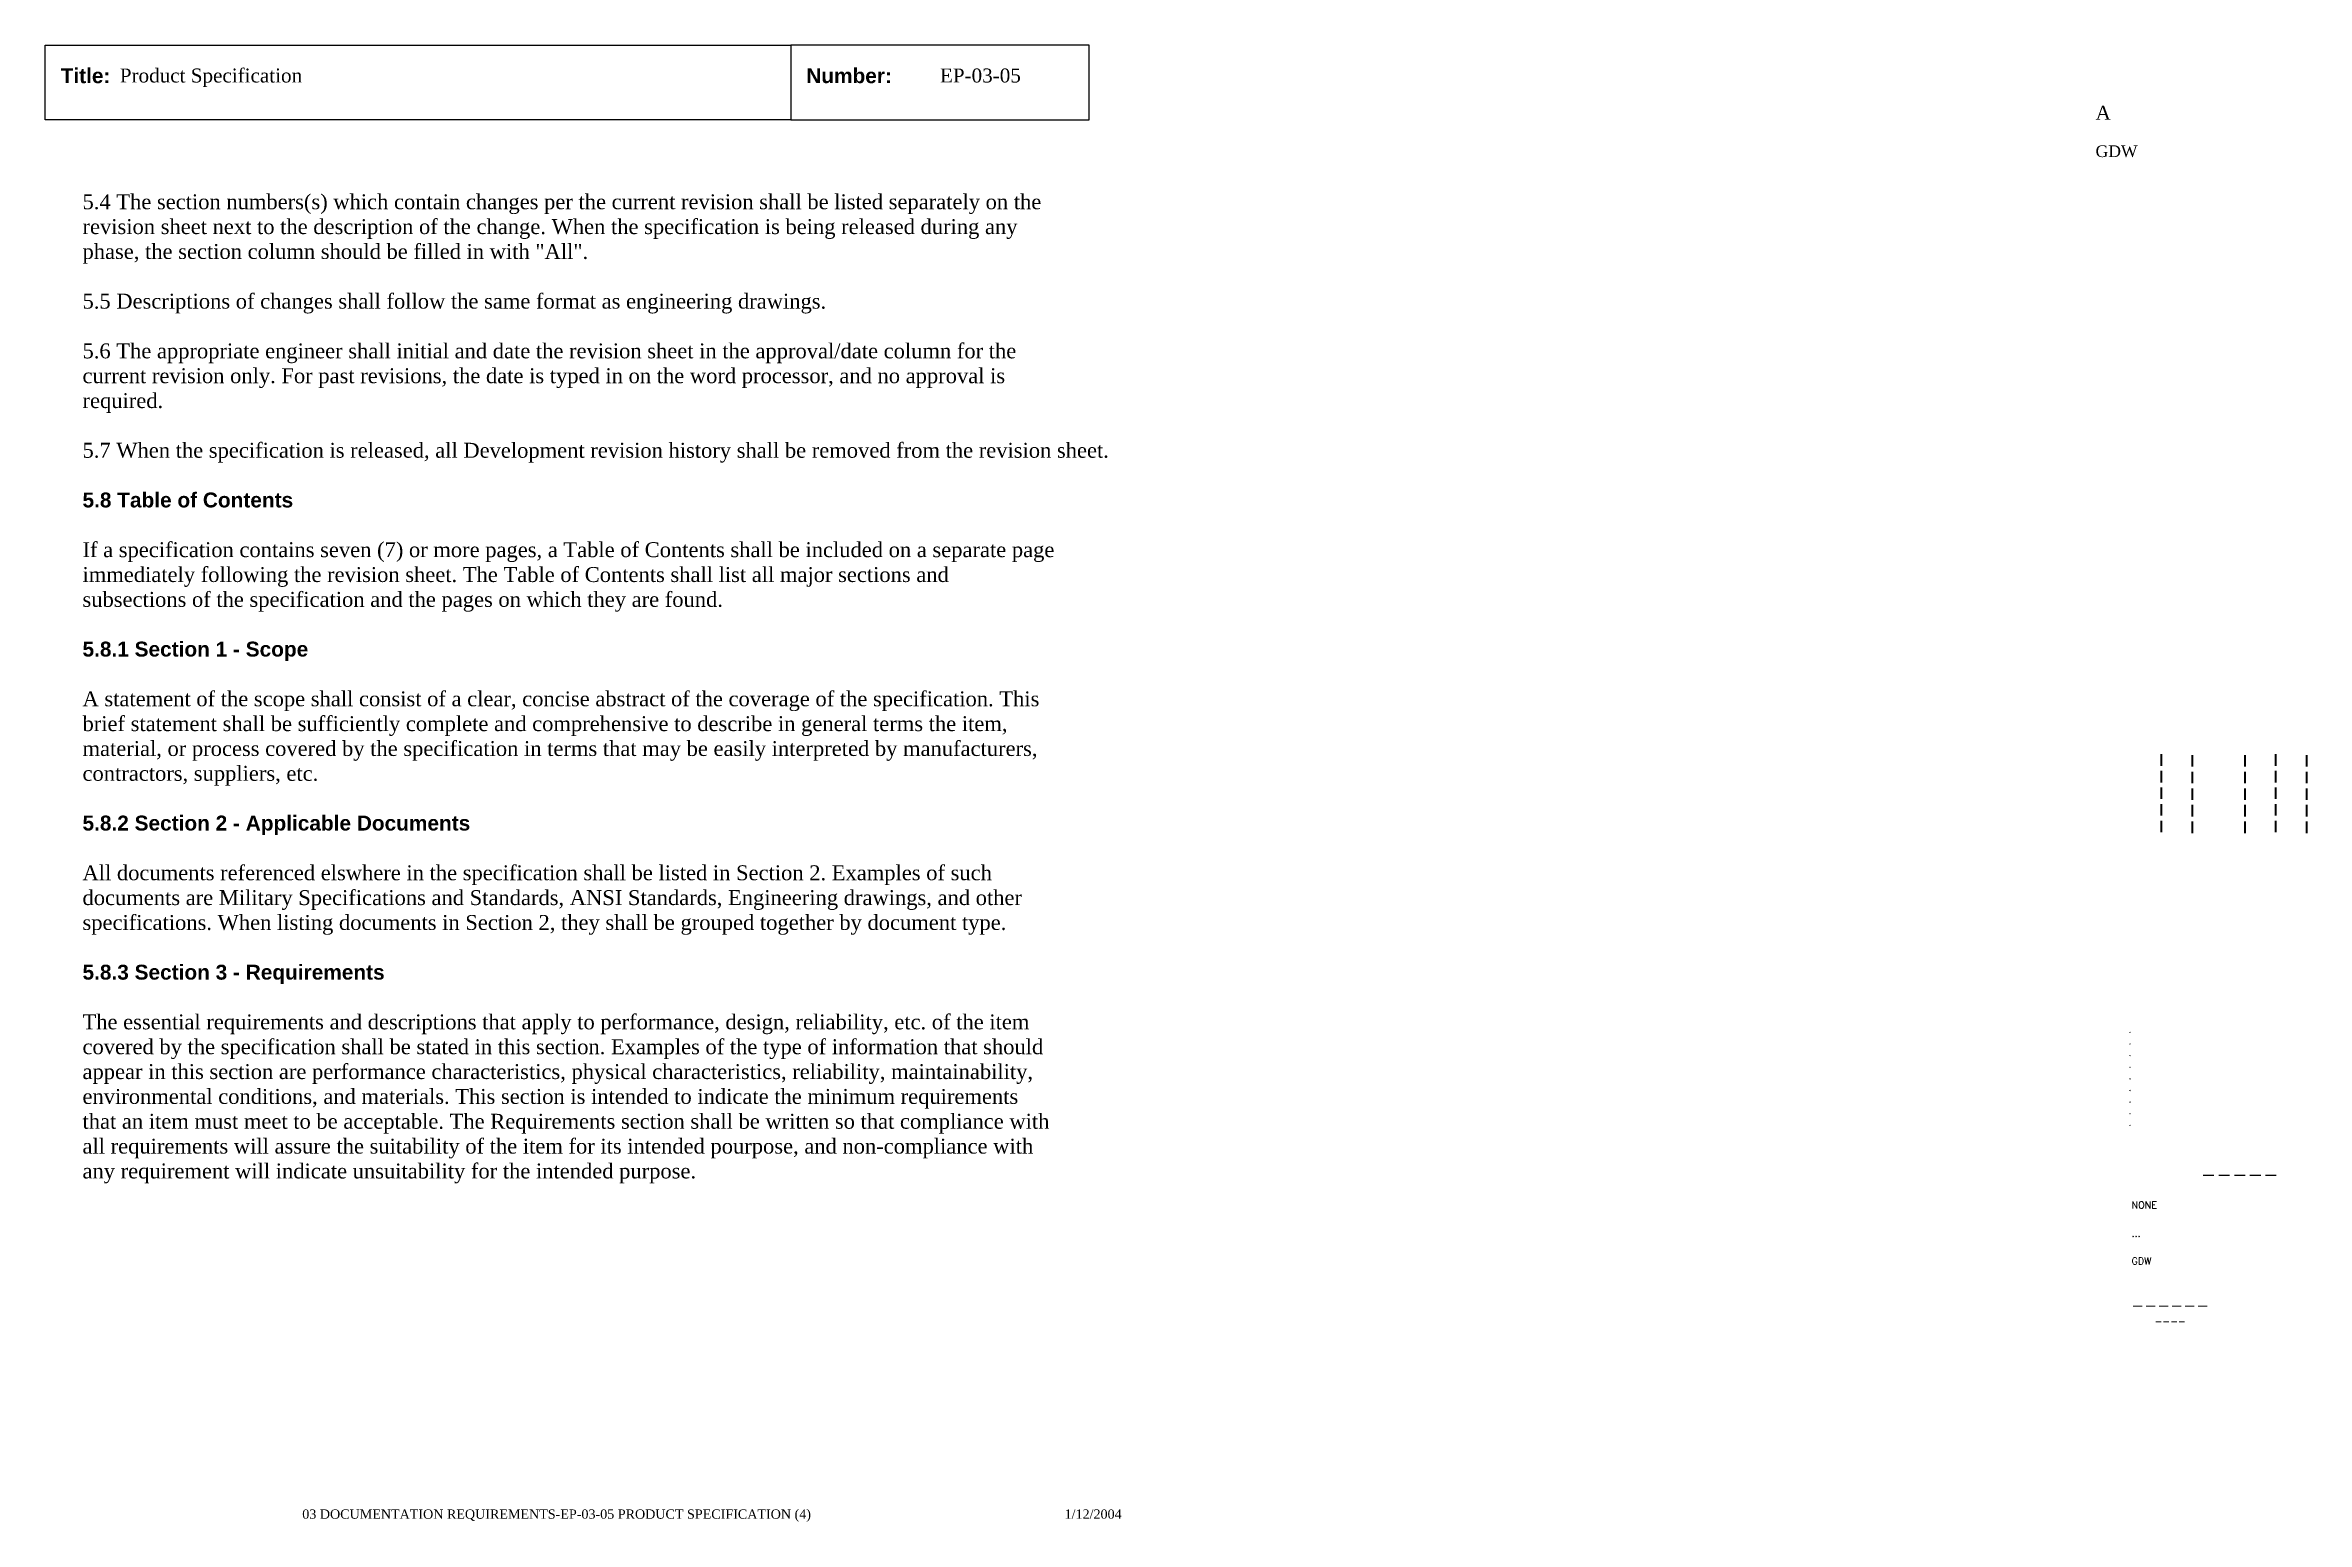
# Paper-space layout 'EP-03-05 Product Specification (4)' of a CAD drawing. Header units: inches. Extents: x 1 to 31.3, y 0.2 to 20.
import ezdxf
from ezdxf.enums import TextEntityAlignment as Align

# ---------------------------------------------------------------- set-up
doc = ezdxf.new("R2010")
doc.units = ezdxf.units.IN
doc.header["$MEASUREMENT"] = 0
doc.layers.add('TitleBlock_Attributes', color=40, linetype='Continuous', plot=False)
doc.layers.add('TitleBlock_Atts_Print', color=1, linetype='Continuous')
doc.styles.get("Standard").update_dxf_attribs({"font": 'simplex.shx'})
doc.styles.add('style1', font='TIMES.TTF')
doc.styles.add('styleAtt', font='TIMES.TTF')
doc.styles.add('TBBIGTEXT', font='complex.shx')

# ---------------------------------------------------------------- blocks, each defined once
blk = doc.blocks.new('Test1')
at = {"layer": 'TitleBlock_Attributes', "style": 'TBBIGTEXT', "width": 0.8}
for tag, p, height in [('SideLine1', (29.492, 9.408), 0.25), ('SideLine2', (29.906, 9.396), 0.25), ('SideLine3', (30.612, 9.396), 0.25), ('SideLine4', (31.026, 9.408), 0.25), ('SideLine5', (31.44, 9.396), 0.25), ('File-Layout', (28.803, 3.641), 0.125)]:
    blk.add_attdef(tag, p, '', height=height, rotation=90, dxfattribs=at)
at = {"layer": 'TitleBlock_Attributes'}
for tag, p, height in [('REV1', (28.947, 6.754), 0.0625), ('REV2', (28.947, 6.598), 0.0625), ('REV3', (28.947, 6.442), 0.0625), ('REV4', (28.947, 6.286), 0.0625), ('REV5', (28.947, 6.13), 0.0625), ('REV6', (28.947, 5.974), 0.0625), ('REV7', (28.947, 5.818), 0.0625), ('REV8', (28.947, 5.662), 0.0625), ('REV9', (28.947, 5.506), 0.0625), ('SCALE', (28.983, 4.394), 0.0938), ('INCHARGE', (28.983, 4.016), 0.0938), ('DRW', (28.983, 3.641), 0.0938)]:
    blk.add_attdef(tag, p, '', height=height, dxfattribs=at)
at = {"layer": 'TitleBlock_Attributes', "style": 'TBBIGTEXT'}
for tag, height, p in [('PROJNUM', 0.188, (30.434, 4.761)), ('DWG_NUM', 0.156, (31.168, 4.127)), ('CUSTOMER', 0.156, (29.501, 3.017)), ('LOCATION', 0.0938, (29.501, 2.835)), ('DESC_1', 0.188, (29.501, 2.412)), ('DESC_2', 0.188, (29.501, 2.1)), ('DESC_3', 0.188, (29.501, 1.787))]:
    blk.add_attdef(tag, text='', height=height, dxfattribs=at).set_placement(p, align=Align.CENTER)
at = {"layer": 'TitleBlock_Attributes'}
blk.add_attdef('DRW_DATE', text='', height=0.0938, dxfattribs=at).set_placement((31.149, 3.648), align=Align.CENTER)

psp = doc.layouts.new('EP-03-05 Product Specification (4)')

# ---------------------------------------------------------------- linework, layer by layer
for points in [[(1, 20), (11, 20), (11, 19), (1, 19)], [(11, 19), (15, 19), (15, 20), (11, 20)]]:
    psp.add_lwpolyline(points, close=True)

# ---------------------------------------------------------------- block references
ref = psp.add_blockref('Test1', (0, 0))
ref.add_attrib('CUSTOMER', '------', dxfattribs={"layer": 'TitleBlock_Attributes', "height": 0.1562, "style": 'TBBIGTEXT'}).set_placement((29.501, 3.017), align=Align.CENTER)
ref.add_attrib('LOCATION', '----', dxfattribs={"layer": 'TitleBlock_Attributes', "height": 0.0938, "style": 'TBBIGTEXT'}).set_placement((29.501, 2.835), align=Align.CENTER)
ref.add_attrib('DESC_1', 'Product Specification', (2, 19.5), dxfattribs={"layer": 'TitleBlock_Atts_Print', "height": 0.1875, "style": 'styleAtt'})
ref.add_attrib('DESC_2', 'EP-03-05', (13, 19.5), dxfattribs={"layer": 'TitleBlock_Atts_Print', "height": 0.1875, "style": 'styleAtt'})
ref.add_attrib('DESC_3', 'A', (28.5, 19), dxfattribs={"layer": 'TitleBlock_Attributes', "height": 0.188, "style": 'styleAtt'})
ref.add_attrib('PROJNUM', '-----', dxfattribs={"layer": 'TitleBlock_Attributes', "height": 0.1875, "style": 'TBBIGTEXT'}).set_placement((30.434, 4.761), align=Align.CENTER)
ref.add_attrib('DWG_NUM', 'GDW', (28.5, 18.5), dxfattribs={"layer": 'TitleBlock_Attributes', "height": 0.1562, "style": 'styleAtt'})
ref.add_attrib('DRW_DATE', '1/12/2004', dxfattribs={"layer": 'TitleBlock_Atts_Print', "height": 0.125, "style": 'styleAtt'}).set_placement((15.055, 0.232), align=Align.CENTER)
ref.add_attrib('DRW', 'GDW', (28.983, 3.641), dxfattribs={"layer": 'TitleBlock_Attributes', "height": 0.0938})
ref.add_attrib('INCHARGE', '...', (28.983, 4.016), dxfattribs={"layer": 'TitleBlock_Attributes', "height": 0.0938})
ref.add_attrib('SCALE', 'NONE', (28.983, 4.394), dxfattribs={"layer": 'TitleBlock_Attributes', "height": 0.0938})
ref.add_attrib('REV1', '.', (28.947, 6.754), dxfattribs={"layer": 'TitleBlock_Attributes', "height": 0.0625})
ref.add_attrib('REV2', '.', (28.947, 6.598), dxfattribs={"layer": 'TitleBlock_Attributes', "height": 0.0625})
ref.add_attrib('REV3', '.', (28.947, 6.442), dxfattribs={"layer": 'TitleBlock_Attributes', "height": 0.0625})
ref.add_attrib('REV4', '.', (28.947, 6.286), dxfattribs={"layer": 'TitleBlock_Attributes', "height": 0.0625})
ref.add_attrib('REV5', '.', (28.947, 6.13), dxfattribs={"layer": 'TitleBlock_Attributes', "height": 0.0625})
ref.add_attrib('REV6', '.', (28.947, 5.974), dxfattribs={"layer": 'TitleBlock_Attributes', "height": 0.0625})
ref.add_attrib('REV7', '.', (28.947, 5.818), dxfattribs={"layer": 'TitleBlock_Attributes', "height": 0.0625})
ref.add_attrib('REV8', '.', (28.947, 5.662), dxfattribs={"layer": 'TitleBlock_Attributes', "height": 0.0625})
ref.add_attrib('REV9', '.', (28.947, 5.506), dxfattribs={"layer": 'TitleBlock_Attributes', "height": 0.0625})
ref.add_attrib('SideLine1', '-----', (29.492, 9.408), dxfattribs={"layer": 'TitleBlock_Attributes', "height": 0.25, "rotation": 90, "style": 'TBBIGTEXT', "width": 0.8})
ref.add_attrib('SideLine2', '-----', (29.906, 9.396), dxfattribs={"layer": 'TitleBlock_Attributes', "height": 0.25, "rotation": 90, "style": 'TBBIGTEXT', "width": 0.8})
ref.add_attrib('SideLine3', '-----', (30.612, 9.396), dxfattribs={"layer": 'TitleBlock_Attributes', "height": 0.25, "rotation": 90, "style": 'TBBIGTEXT', "width": 0.8})
ref.add_attrib('SideLine4', '-----', (31.026, 9.408), dxfattribs={"layer": 'TitleBlock_Attributes', "height": 0.25, "rotation": 90, "style": 'TBBIGTEXT', "width": 0.8})
ref.add_attrib('SideLine5', '-----', (31.44, 9.396), dxfattribs={"layer": 'TitleBlock_Attributes', "height": 0.25, "rotation": 90, "style": 'TBBIGTEXT', "width": 0.8})
ref.add_attrib('File-Layout', '03 DOCUMENTATION REQUIREMENTS-EP-03-05 PRODUCT SPECIFICATION (4)', dxfattribs={"layer": 'TitleBlock_Atts_Print', "height": 0.125, "style": 'styleAtt'}).set_placement((7.859, 0.232), align=Align.CENTER)

# ---------------------------------------------------------------- texts
at = {"color": 5, "char_height": 0.2, "width": 2, "attachment_point": 1, "line_spacing_factor": 1.5, "style": 'style1'}
for s, insert in [('{\\fArial|b1|i0|c0|p34;Title:}', (1.207, 19.691)), ('{\\fArial|b1|i0|c0|p34;Number:}', (11.207, 19.691))]:
    psp.add_mtext(s, dxfattribs=dict(at, insert=insert))
at = {"color": 5, "insert": (1.5, 18), "char_height": 0.2, "width": 13, "attachment_point": 1, "style": 'style1'}
psp.add_mtext('5.4 The section numbers(s) which contain changes per the current revision shall be listed separately on the revision sheet next to the description of the change. When the specification is being released during any phase, the section column should be filled in with "All".\\P\\P5.5 Descriptions of changes shall follow the same format as engineering drawings.\\P\\P5.6 The appropriate engineer shall initial and date the revision sheet in the approval/date column for the current revision only. For past revisions, the date is typed in on the word processor, and no approval is required.\\P\\P5.7 When the specification is released, all Development revision history shall be removed from the revision sheet.\\P\\P{\\fArial|b1|i0|c0|p34;5.8 Table of Contents\\P\\P}If a specification contains seven (7) or more pages, a Table of Contents shall be included on a separate page immediately following the revision sheet. The Table of Contents shall list all major sections and subsections of the specification and the pages on which they are found.\\P\\P{\\fArial|b1|i0|c0|p34;5.8.1 Section 1 - Scope\\P\\P}A statement of the scope shall consist of a clear, concise abstract of the coverage of the specification. This brief statement shall be sufficiently complete and comprehensive to describe in general terms the item, material, or process covered by the specification in terms that may be easily interpreted by manufacturers, contractors, suppliers, etc.\\P\\P{\\fArial|b1|i0|c0|p34;5.8.2 Section 2 - Applicable Documents\\P\\P}All documents referenced elswhere in the specification shall be listed in Section 2. Examples of such documents are Military Specifications and Standards, ANSI Standards, Engineering drawings, and other specifications. When listing documents in Section 2, they shall be grouped together by document type.\\P\\P{\\fArial|b1|i0|c0|p34;5.8.3 Section 3 - Requirements\\P\\P}The essential requirements and descriptions that apply to performance, design, reliability, etc. of the item covered by the specification shall be stated in this section. Examples of the type of information that should appear in this section are performance characteristics, physical characteristics, reliability, maintainability, environmental conditions, and materials. This section is intended to indicate the minimum requirements that an item must meet to be acceptable. The Requirements section shall be written so that compliance with all requirements will assure the suitability of the item for its intended pourpose, and non-compliance with any requirement will indicate unsuitability for the intended purpose.', dxfattribs=at)

doc.saveas('drawing.dxf')
